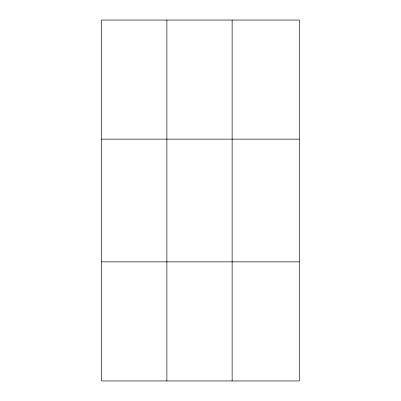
<?xml version="1.0" encoding="UTF-8"?>
<svg xmlns="http://www.w3.org/2000/svg" width="401" height="401" viewBox="0 0 401 401"><rect width="100%" height="100%" fill="white"/><g stroke="black" fill="none" stroke-linecap="round" stroke-linejoin="round"><path stroke-width="0.6" d="M166.886 20.05L166.886 380.95M232.134 20.05L232.134 380.95M299.357 139.147L299.357 20.05L101.643 20.05L101.643 380.95L299.357 380.95L299.357 139.147L101.643 139.147M101.643 261.853L299.357 261.853"/></g></svg>
